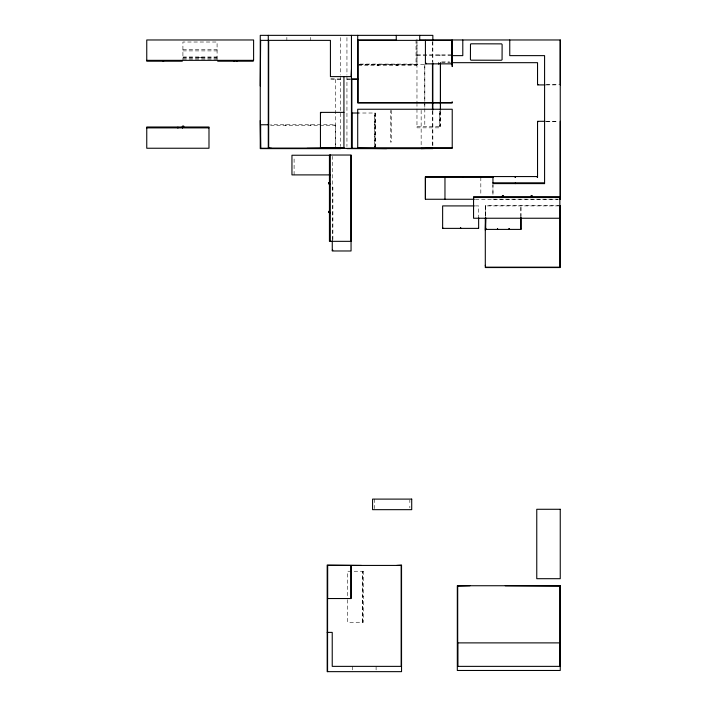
<?xml version="1.0" encoding="UTF-8"?>
<svg xmlns="http://www.w3.org/2000/svg" width="707" height="707" viewBox="0 0 707 707"><rect width="100%" height="100%" fill="white"/><g stroke="black" fill="none" stroke-linecap="round" stroke-linejoin="round"><path stroke-width="0.53" stroke-dasharray="3.54 2.65" d="M294.103 174.894L294.103 156.335M332.272 239.947L332.272 156.344M332.891 239.567L332.891 187.214L332.272 187.214M335.675 147.171L335.675 124.759L270.578 124.759M374.577 147.136L374.577 113.014M375.355 147.136L375.355 113.014L358.281 113.014M416.971 64.549L416.971 39.972M424.801 64.549L424.801 107.535L424.801 64.549L358.564 64.549M440.443 111.768L440.443 125.987L439.657 125.987M485.691 216.722L485.691 205.914L558.76 205.914M520.918 216.722L520.918 205.914L520.918 216.589M182.919 49.631L217.084 49.631M182.919 50.886L217.084 50.886M416.971 54.846L450.872 54.846M416.971 55.632L450.872 55.632M182.919 56.975L217.084 56.975M182.919 58.107L217.084 58.107M182.919 59.123L217.084 59.123M441.804 61.889L449.528 61.889M441.548 62.676L450.377 62.676M360.128 64.081L416.034 64.081M359.05 64.673L377.414 64.673L377.414 65.415M358.352 65.415L416.547 65.415L416.547 64.549M340.686 78.963L329.533 78.963L340.686 79.352M346.943 78.963L350.177 78.963M346.943 79.352L349.983 79.352M546.431 84.593L560.244 84.593M545.998 84.911L558.079 84.911M545.998 121.304L558.079 121.304M546.431 121.622L558.115 121.622M374.577 124.794L375.355 124.794M374.577 124.892L375.355 124.892M270.578 125.537L335.675 125.537M416.971 126.27L440.443 126.27M374.577 136.336L375.355 136.433M332.272 187.841L332.891 187.841M492.947 199.188L560.165 199.188M475.396 199.259L558.044 199.259M560.244 205.525L485.302 205.525L485.302 216.404M475.369 205.914L478.639 205.914L478.639 216.855M332.272 218.772L332.891 218.772M332.272 219.303L332.891 219.303M485.691 205.914L485.691 216.899M480.822 177.342L480.822 194.876M440.443 110.919L440.443 127.834L416.971 127.834L416.971 104.424M440.037 54.846L440.037 55.632M439.727 54.846L439.727 55.632M432.852 41.899L432.852 61.748M432.852 111.238L432.852 146.455M432.463 41.466L432.463 62.384M432.463 110.813L432.463 147.136M424.801 108.639L424.801 126.27M421.151 110.336L421.151 148.382M416.971 39.115L416.971 103.673M416.07 65.415L416.07 64.673L397.696 64.673L397.696 65.415M416.034 39.972L416.034 64.549M409.839 499.982L409.839 502.624M409.839 506.15L409.839 507.909M397.378 64.549L397.378 65.415M397.219 64.549L397.219 65.415M397.06 64.549L397.06 65.415M396.742 65.415L396.742 64.673L378.378 64.673L378.378 65.415M391.439 110.336L391.439 142.019L390.264 142.019L390.264 110.336M378.051 64.549L378.051 65.415M377.892 64.549L377.892 65.415M377.732 64.549L377.732 65.415M376.097 666.365L376.097 670.589M375.355 147.887L375.355 113.341L374.577 113.341L374.577 147.887M374.454 499.107L374.454 508.616M362.444 622.231L362.444 596.841L363.478 596.841L363.478 622.231L347.72 622.301L347.72 598.405M362.338 622.301L362.338 571.247L347.72 571.247L347.72 597.318M352.616 666.365L352.616 670.589M346.943 37.559L346.943 74.951M346.943 76.047L346.943 146.455M340.686 37.551L340.686 74.942M340.686 76.038L340.686 146.455M335.675 79.352L335.675 148.24M334.924 124.759L334.924 125.537M310.532 124.759L310.532 125.537M310.338 37.356L310.338 40.37M310.329 124.759L310.329 125.537M286.856 37.356L286.856 40.37M285.937 124.759L285.937 125.537M285.734 124.759L285.734 125.537M217.084 59.494L217.084 42.022L182.919 42.022L182.919 59.494M216.89 56.975L216.89 57.559L183.078 57.559L183.078 56.975M202.335 57.559L197.836 57.559M439.657 110.999L439.657 126.27L439.657 110.999M492.947 184.651L492.947 195.088L492.947 184.651M363.478 571.318L362.444 571.318L362.444 596.637L363.478 596.637L363.478 571.318"/><path stroke-width="1.06" d="M335.675 148.24L260.644 148.24L260.644 124.759L268.766 124.759M401.541 565.432L327.571 565.432L327.571 598.537L351.052 598.537L351.052 565.432M332.272 240.636L332.272 250.976L351.052 250.976L351.052 155.24M386.641 148.629L351.874 148.24L351.874 113.014L358.361 113.014M474.309 199.259L425.393 199.259L425.393 177.342L492.947 177.342M425.42 40.37L425.42 63.851L451.835 63.851L451.835 40.37L358.096 40.37L358.096 102.595L451.835 102.595L452.224 101.808L452.224 102.983L357.707 102.983L357.707 35.359M440.443 109.585L440.443 105.202M440.443 104.875L440.443 84.089M440.443 83.771L440.443 62.985L440.443 110.168M457.703 666.365L457.703 642.884L559.856 642.884L559.856 666.365L457.703 666.365L457.703 586.138L470.031 585.741M485.691 217.659L485.691 229.404L520.918 229.404L520.918 217.659L520.918 229.404M560.244 121.304L560.244 199.259L560.244 39.972L419.737 39.972L419.737 35.359M560.244 84.911L560.244 39.972M357.707 39.972L396.256 39.972L396.256 35.359M268.298 40.37L260.644 40.37L260.256 85.98M451.879 55.632L462.793 55.632L462.793 39.972M146.756 60.342L253.601 60.342L253.601 39.972L146.756 39.972L146.756 61.209L182.273 61.209L182.273 60.342M452.533 62.676L537.541 62.676L537.541 84.911L545.106 84.911M351.45 69.639L351.052 76.612L330.425 76.612L330.425 40.37L268.669 40.37L268.669 147.993L271.797 148.382M351.246 78.963L357.707 78.963M350.999 79.352L358.096 79.352M537.541 84.593L538.327 84.593M343.929 112.386L320.448 112.386L320.448 147.604L343.929 147.604M320.448 112.74L321.234 112.74M260.256 120.517L260.644 148.24M545.106 121.304L537.541 121.304L537.541 177.351M537.541 121.622L538.327 121.622M146.756 127.879L208.989 127.879M452.224 147.754L357.707 147.754L357.707 109.249L452.224 109.249L452.224 148.382L421.151 148.382M432.463 148.24L421.178 148.629M340.686 148.629L260.256 148.629L260.256 35.35L432.852 35.359L432.852 40.856M346.943 148.629L432.852 148.629M330.257 155.24L291.956 155.24L291.956 174.894L330.089 174.894M537.541 176.564L492.947 176.564L492.947 183.608L544.584 183.608L544.584 55.632L509.756 55.632L509.756 39.972M492.947 182.821L515.085 182.821L515.085 183.608M330.319 183.723L328.773 183.723L328.684 182.547L328.684 183.802L330.319 183.802M330.319 183.997L329.435 183.997L329.435 212.489M531.16 195.972L532.336 195.883L531.09 195.883L531.16 197.518M502.403 196.634L530.886 196.634L530.886 197.518M531.16 196.634L559.856 196.634L559.847 267.166L485.691 267.166L485.302 265.311M473.557 197.518L559.856 197.518M474.273 205.914L442.635 205.914L442.635 228.379L478.639 228.379L478.639 217.685M330.319 212.489L328.684 212.568L328.684 211.313L328.773 212.489M330.319 212.763L329.435 212.763L329.435 241.334L351.052 241.334L351.052 155.036L329.435 155.036L329.435 183.723M559.856 218.242L473.557 218.242L473.557 196.634L502.129 196.634L502.129 197.518M485.302 230.084L485.691 218.003M332.272 250.234L332.891 250.234M327.182 632.394L332.228 632.394L332.228 666.365L401.152 666.365L401.152 565.432M560.244 205.525L560.244 267.555L485.302 267.555L485.302 218.339M559.856 666.365L559.856 586.138L505.258 585.741M544.302 183.608L544.302 182.821L515.403 182.821L515.403 183.608M537.232 176.564L537.232 177.342M520.591 228.617L520.591 229.404M515.403 176.564L515.403 177.342M515.085 176.564L515.085 177.342M509.137 228.617L509.137 229.404M509.04 228.617L509.04 229.404M502.403 197.518L502.403 195.972L503.57 195.883L502.324 195.883L502.324 197.518M497.587 228.617L497.587 229.404M497.489 228.617L497.489 229.404M492.788 177.342L492.788 176.564L480.981 176.564L480.981 177.342M486.045 228.617L486.045 229.404M480.822 177.342L480.822 176.564L463.05 176.564L463.05 177.342M478.489 227.795L478.489 228.379M462.846 177.342L462.846 176.564L445.074 176.564L445.074 177.342M460.796 227.795L460.796 228.379M460.487 227.795L460.487 228.379M452.224 39.972L452.224 66.591L451.835 40.37M451.473 63.064L451.473 63.851M444.968 177.342L444.968 199.259M444.809 177.342L444.809 176.564L425.393 176.564L425.393 199.259M442.838 227.795L442.838 228.379M438.764 63.064L438.764 63.851M438.649 63.064L438.649 63.851M432.852 62.852L432.852 110.142M432.463 63.48L432.463 109.753M425.941 63.064L425.941 63.851M396.645 565.432L401.541 565.043L401.541 671.65L327.182 671.65L327.182 565.043L361.427 565.432M351.874 79.352L351.874 148.24M351.45 35.359L351.45 148.382L268.28 148.382L268.28 35.359M351.052 565.741L351.052 598.21M343.929 76.612L343.929 147.993L307.024 148.382M330.319 155.036L330.319 241.334M327.571 565.432L327.571 671.65M253.247 60.342L253.247 61.209L217.729 61.209L217.729 60.342M236.925 61.209L236.377 61.209M234.618 61.209L234.07 61.209M182.468 127.879L182.468 126.35L183.926 126.27L182.371 126.27L182.371 127.879M178.067 127.879L178.067 127.004L208.989 127.004L208.989 148.24L146.756 148.24L146.756 127.004L177.766 127.004L177.766 127.879M163.644 61.209L163.096 61.209M470.482 44.285L470.42 59.459L470.906 60.183L501.343 60.245L502.067 59.759L502.12 44.585L501.643 43.869L471.207 43.807L470.482 44.285M411.713 499.107L372.58 499.107L372.58 509.667L411.713 509.667L411.713 499.107M560.244 509.279L536.763 509.279L536.763 578.697L560.244 578.697L560.244 509.279M560.244 585.741L457.314 585.741L457.314 670.475L560.244 670.475L560.244 585.741"/></g></svg>
